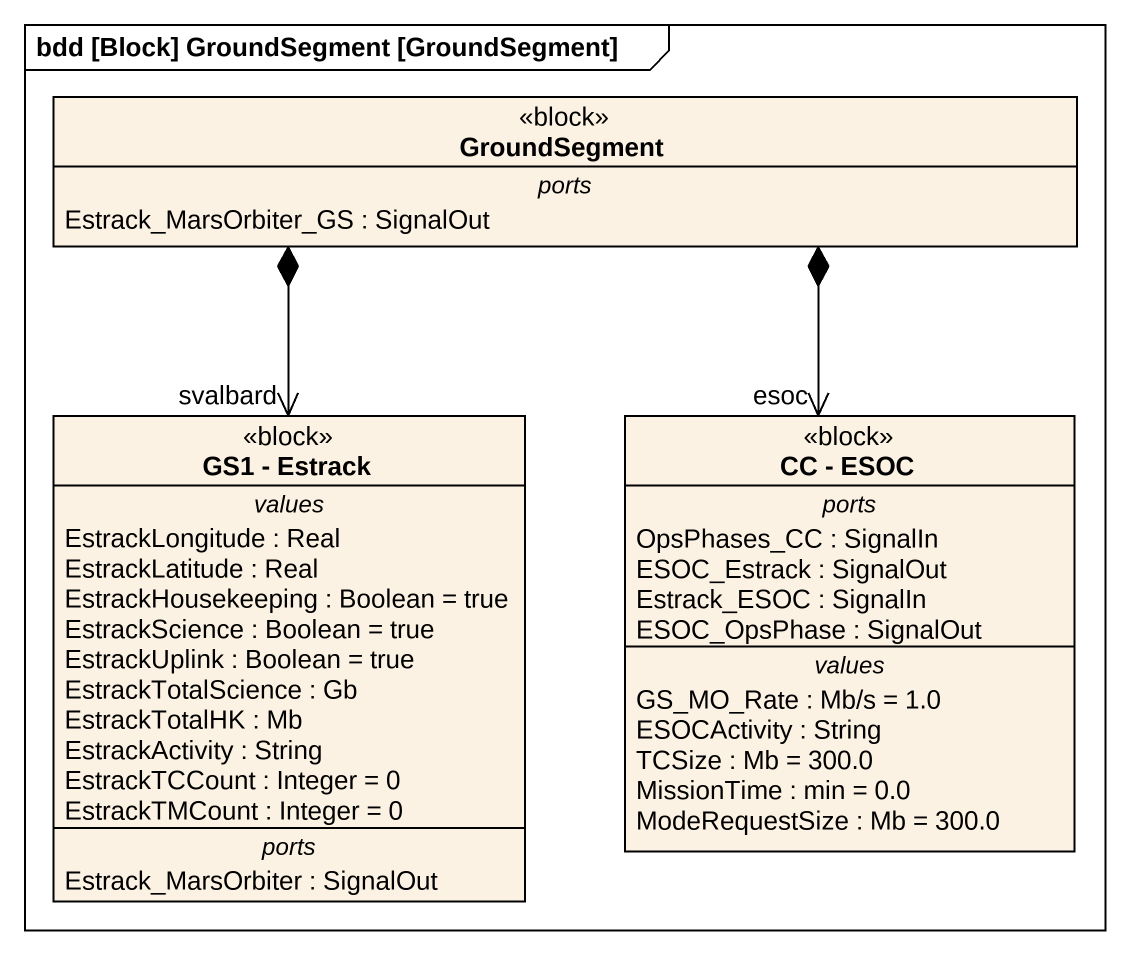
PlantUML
@startuml
mainframe bdd [Block] GroundSegment [GroundSegment]
hide circle
hide empty members
class GroundSegment <<block>> {
  -- ports --
  Estrack_MarsOrbiter_GS : SignalOut
}
class "GS1 - Estrack" as GS1_Estrack <<block>> {
  -- values --
  EstrackLongitude : Real
  EstrackLatitude : Real
  EstrackHousekeeping : Boolean = true
  EstrackScience : Boolean = true
  EstrackUplink : Boolean = true
  EstrackTotalScience : Gb
  EstrackTotalHK : Mb
  EstrackActivity : String
  EstrackTCCount : Integer = 0
  EstrackTMCount : Integer = 0
  -- ports --
  Estrack_MarsOrbiter : SignalOut
}
class "CC - ESOC" as CC_ESOC <<block>> {
  -- ports --
  OpsPhases_CC : SignalIn
  ESOC_Estrack : SignalOut
  Estrack_ESOC : SignalIn
  ESOC_OpsPhase : SignalOut
  -- values --
  GS_MO_Rate : Mb/s = 1.0
  ESOCActivity : String
  TCSize : Mb = 300.0
  MissionTime : min = 0.0
  ModeRequestSize : Mb = 300.0
}
GroundSegment *--> "svalbard" GS1_Estrack
GroundSegment *--> "esoc" CC_ESOC
@enduml
